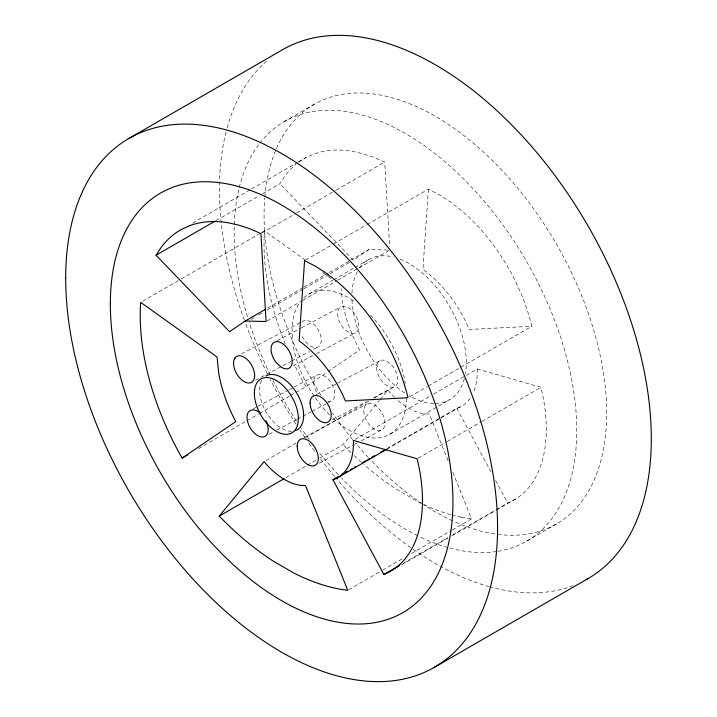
<?xml version="1.0" encoding="UTF-8"?>
<svg xmlns="http://www.w3.org/2000/svg" width="717" height="717" viewBox="0 0 717 717"><rect width="100%" height="100%" fill="white"/><g stroke="black" fill="none" stroke-linecap="round" stroke-linejoin="round"><path stroke-width="0.54" stroke-dasharray="3.58 2.69" d="M428.399 189.163L422.931 269.386A89.804 51.848 60 0 1 469.241 329.47L531.799 326.262A137.556 79.417 60 0 0 461.533 210.619L450.59 202.06L439.494 194.881L428.399 189.163L367.454 224.349M262.44 193.778L279.854 183.722L285.16 175.611A181.643 104.879 60 0 1 295.798 164.408M319.836 458.02L343.058 444.612L379.49 400.328M380.189 399.477L387.897 390.111A61.026 35.232 60 0 0 394.467 397.263M327.803 401.547A14.94 8.622 60 0 0 334.749 393.561A14.94 8.622 60 0 0 326.925 377.796C324.102 375.305 319.137 372.75 315.883 375.842A11.212 6.471 60 0 0 313.813 380.422L313.634 381.901A14.94 8.622 60 0 0 317.765 393.965M387.664 250.009L368.995 249.525L353.382 260.208L279.854 183.722M290.475 395.569L305.944 386.633L327.221 372.141M328.144 371.505L359.593 350.084A104.225 60.174 60 0 1 342.448 301.077L341.059 288.467M284.317 121.594L314.243 104.315M192.604 223.023L250.645 189.512M251.613 188.956L297.071 162.705M298.039 162.15L305.774 157.686L314.037 153.994A181.643 104.879 60 0 1 352.405 151.35L362.972 153.743L373.781 157.328L384.733 162.087L389.672 246.72M216.014 220.585L258.577 196.01M142.62 301.221L180.352 279.442M181.32 278.886L260.63 233.088M261.597 232.532L264.501 230.856L305.433 260.146M261.893 233.016L295.745 213.469M296.713 212.913L335.404 190.57M336.372 190.014L384.733 162.087M305.55 260.083L332.634 244.452M333.602 243.888L366.486 224.905M267.432 308.167L303.219 287.508M304.187 286.943L328.368 272.98M329.336 272.424L349.654 260.701M350.622 260.137L368.995 249.525M250.851 319.406L254.723 317.174M258.586 314.942L262.458 312.702M267.298 309.914L303.085 289.247M304.053 288.691L329.202 274.172M330.17 273.616L351.447 261.329M308.794 294.122L332.93 280.186M333.898 279.63L354.171 267.925M355.139 267.369L368.655 259.563M267.02 320.992L301.839 300.88M302.807 300.324L336.667 280.777M337.635 280.222L357.944 268.49M358.912 267.934L389.869 250.063M198.582 448.618L245.976 421.255M246.944 420.7L258.55 413.996M259.518 413.44L289.507 396.125M266.025 460.475L296.004 443.16M305.684 437.576L368.556 401.278M374.355 397.926L387.897 390.111M409.927 396.626L427.332 386.58M428.3 386.015L531.799 326.262M285.984 477.567L306.302 465.835M307.261 465.279L315.973 460.251M355.318 439.315L429.806 396.313M433.668 394.081L477.199 368.95L540.968 387.314A154.182 89.016 60 0 1 507.699 503.011L451.602 535.402M389.707 434.269L449.568 399.71M387.108 448.475L440.31 417.76M441.278 417.204L456.747 408.269A74.998 43.298 60 0 0 471.356 396.402M386.75 449.299L439.951 418.585M440.919 418.02L460.26 406.853M418.119 458.235L446.171 442.039M447.139 441.484L480.999 421.937M481.967 421.381L540.968 387.314M451.791 514.931A245.635 141.814 60 0 0 461.255 517.172L462.053 516.706M348.722 589.732L381.614 570.75M382.582 570.185L403.859 557.907M411.594 553.434L451.253 530.535M452.221 529.98L471.571 518.812L452.723 472.109M403.232 563.32L447.731 537.633M401.403 564.969L447.829 538.162M451.701 535.931L495.232 510.8M496.2 510.244L515.541 499.068M526.574 541.201L556.5 523.921M241.521 353.839L301.265 322.076M277.103 340.745L300.602 328.252M301.579 327.732L340.754 306.912M255.476 380.225L290.735 361.485M291.711 360.965L309.341 351.599M313.257 349.511L318.16 346.911M293.02 366.1L315.543 354.126M316.52 353.606L355.695 332.787M253.065 408.905L256.982 406.817M257.959 406.297L288.324 390.156M289.301 389.636L293.217 387.556M294.203 387.037L316.726 375.063M316.134 394.601L336.703 383.667M337.68 383.147L379.795 360.768M268.983 434.251L272.899 432.172M276.816 430.092L296.408 419.678M297.385 419.158L311.097 411.872M312.074 411.352L325.787 404.056M326.764 403.537L331.666 400.937M332.052 419.956L366.333 401.735M373.19 398.087L394.735 386.633M304.214 437.352L366.898 404.029M319.155 463.218L354.413 444.477M355.39 443.957L357.353 442.918M361.269 440.838L381.838 429.904M461.255 517.172L471.571 518.812M322.713 272.514L330.895 278.366M456.747 408.269L490.894 471.75M495.617 480.542L507.699 503.011M448.116 460.699L429.268 413.996A61.026 35.232 60 0 1 397.908 400.436M573.17 585.646A305.379 176.31 60 0 1 491.262 587.232M489.29 586.694A305.379 176.31 60 0 1 411.737 548.317M410.823 547.671A305.379 176.31 60 0 1 335.368 477.37M334.633 476.5A305.379 176.31 60 0 1 319.961 458.226M314.629 451.127A305.379 176.31 60 0 1 308.731 442.963M304.877 437.433A305.379 176.31 60 0 1 299.831 429.967M296.13 424.303A305.379 176.31 60 0 1 270.327 379.616M267.28 373.584A305.379 176.31 60 0 1 244.766 321.243M244.372 320.176A305.379 176.31 60 0 1 226.025 132.134M227.11 128.02A305.379 176.31 60 0 1 268.266 59.726M264.842 196.897A242.256 139.869 60 0 1 440.113 119.13A242.256 139.869 60 0 1 606.537 405.105A242.256 139.869 60 0 1 453.655 521.349M452.642 520.883A242.256 139.869 60 0 1 423.532 504.616M422.618 504.006A242.256 139.869 60 0 1 371.361 460.637M368.278 457.383A242.256 139.869 60 0 1 355.498 442.989M352.585 439.494A242.256 139.869 60 0 1 332.661 413.126M321.064 395.443A242.256 139.869 60 0 1 264.743 198.026M305.944 386.633A206.89 119.452 60 0 1 293.764 363.322M285.285 344.035A206.89 119.452 60 0 1 264.501 230.856M450.724 514.645A245.635 141.814 60 0 1 422.25 503.827M421.255 503.343A245.635 141.814 60 0 1 418.271 501.873L396.349 489.209L385.432 481.707A245.635 141.814 60 0 1 363.895 464.508M361.449 462.348A245.635 141.814 60 0 1 353.364 454.883M350.971 452.57A245.635 141.814 60 0 1 343.058 444.612M477.199 368.95A74.998 43.298 60 0 1 473.283 392.692M291.622 431.293A31.118 17.97 60 0 1 266.07 411.863A31.118 17.97 60 0 1 262.028 380.019M302.036 321.987A14.94 8.622 60 0 1 320.06 333.746A14.94 8.622 60 0 1 310.685 346.168L307.952 344.178A14.94 8.622 60 0 1 301.543 334.794M496.702 551.481A242.256 139.869 60 0 1 449.783 548.057M447.829 547.519A242.256 139.869 60 0 1 418.638 536.226M417.617 535.733A242.256 139.869 60 0 1 341.435 477.916M338.352 474.663A242.256 139.869 60 0 1 319.791 453.252M309.17 439.422A242.256 139.869 60 0 1 301.472 428.578M296.515 421.175A242.256 139.869 60 0 1 273.231 380.844M270.264 374.857A242.256 139.869 60 0 1 249.166 322.184M247.499 316.797A242.256 139.869 60 0 1 234.253 225.55M234.289 224.403A242.256 139.869 60 0 1 238.976 188.616M239.218 187.621A242.256 139.869 60 0 1 259.088 144.108M259.778 143.212A242.256 139.869 60 0 1 525.642 259.859A242.256 139.869 60 0 1 497.813 551.31M298.98 161.943A181.643 104.879 60 0 1 305.774 157.686M464.374 378.648A80.913 46.713 60 0 1 434.69 403.501M433.651 403.492A80.913 46.713 60 0 1 409.111 395.703M404.72 392.979A80.913 46.713 60 0 1 351.904 297.618M351.966 293.208A80.913 46.713 60 0 1 358.455 269.673M359.558 267.997A80.913 46.713 60 0 1 393.203 256.991M400.149 259.213A80.913 46.713 60 0 1 465.45 373.656M406.458 398.365A80.913 46.713 60 0 1 332.858 418.02M329.695 414.991A80.913 46.713 60 0 1 314.736 396.958M314.109 396.044A80.913 46.713 60 0 1 299.706 302.556M303.865 297.77A80.913 46.713 60 0 1 355.399 302.063M370.375 314.987A80.913 46.713 60 0 1 405.32 383.407M376.703 367.606A14.94 8.622 60 0 0 392.549 387.314A14.94 8.622 60 0 0 392.549 366.19A14.94 8.622 60 0 0 376.703 367.606M363.806 410.868A14.94 8.622 60 0 0 379.651 430.576A14.94 8.622 60 0 0 379.651 409.452A14.94 8.622 60 0 0 363.806 410.868M337.662 313.75A14.94 8.622 60 0 0 353.508 333.459A14.94 8.622 60 0 0 353.508 312.334A14.94 8.622 60 0 0 337.662 313.75"/><path stroke-width="1.08" d="M156.037 255.207L161.352 247.087A181.643 104.879 60 0 1 181.966 229.162L190.229 225.479A181.643 104.879 60 0 1 228.598 222.835L239.164 225.228L249.964 228.813L260.925 233.572L266.052 321.548L245.187 321.01L229.565 331.693L156.037 255.207L215.046 221.141M219.241 516.097L264.089 461.596A61.026 35.232 60 0 0 305.46 485.481L347.754 590.297A245.635 141.814 60 0 1 294.463 573.358L272.532 560.694L261.615 553.192A245.635 141.814 60 0 1 219.241 516.097L284.049 478.678M182.136 458.109L235.785 421.569A104.225 60.174 60 0 1 218.631 372.553L217.09 357.012L140.693 302.341A206.89 119.452 60 0 0 182.136 458.109L187.935 454.766M128.943 138.417L282.686 49.652A305.379 176.31 60 0 1 588.998 227.594A305.379 176.31 60 0 1 586.165 579.65M245.187 321.01L265.496 309.287M399.369 565.561L383.891 574.487L332.939 479.754L338.738 476.402M341.642 474.726L343.577 473.605M345.513 472.494L347.449 471.374M350.344 469.698L352.28 468.577M354.216 467.466L356.152 466.346M362.927 462.438L365.822 460.762M367.758 459.642L369.694 458.53M371.63 457.41L374.534 455.734M380.333 452.382L383.237 450.706M336.452 478.338L386.75 449.299M434.314 667.348L588.057 578.583M260.334 413.198C257.278 410.321 251.55 407.973 248.449 412.024A14.94 8.622 60 0 0 252.312 430.917L254.867 433.606A14.94 8.622 60 0 0 266.383 435.246A14.94 8.622 60 0 0 265.98 420.816M383.891 574.487A154.182 89.016 60 0 0 417.16 458.799L353.382 440.426A74.998 43.298 60 0 1 332.939 479.754M266.07 375.932A31.118 17.97 60 0 1 297.985 395.318A31.118 17.97 60 0 1 295.485 430.621M304.582 260.647L299.123 340.871A89.804 51.848 60 0 1 345.424 400.955L407.991 397.747A137.556 79.417 60 0 0 337.725 282.095L326.773 273.544L315.677 266.365L304.582 260.647M234.943 357.998L233.885 360.328A14.94 8.622 60 0 0 238.806 376.891L241.36 379.58A14.94 8.622 60 0 0 254.015 379.275A14.94 8.622 60 0 0 248.557 360.902A14.94 8.622 60 0 0 234.943 357.998M281.629 367.445L276.35 362.766A14.94 8.622 60 0 1 274.844 341.982A14.94 8.622 60 0 1 291.559 356.806A14.94 8.622 60 0 1 281.629 367.445M254.347 393.221A31.118 17.97 60 0 0 287.347 434.287A31.118 17.97 60 0 0 287.347 390.281A31.118 17.97 60 0 0 254.347 393.221M110.328 303.981A242.256 139.869 60 0 0 367.283 623.629A242.256 139.869 60 0 0 367.283 281.028A242.256 139.869 60 0 0 110.328 303.981M310.103 402.999A14.94 8.622 60 0 0 325.948 422.716A14.94 8.622 60 0 0 325.948 401.592A14.94 8.622 60 0 0 310.103 402.999M297.205 446.27A14.94 8.622 60 0 0 313.051 465.978A14.94 8.622 60 0 0 313.051 444.854A14.94 8.622 60 0 0 297.205 446.27M65.695 278.214A305.379 176.31 60 0 0 389.6 681.15A305.379 176.31 60 0 0 389.6 249.283A305.379 176.31 60 0 0 65.695 278.214"/></g></svg>
